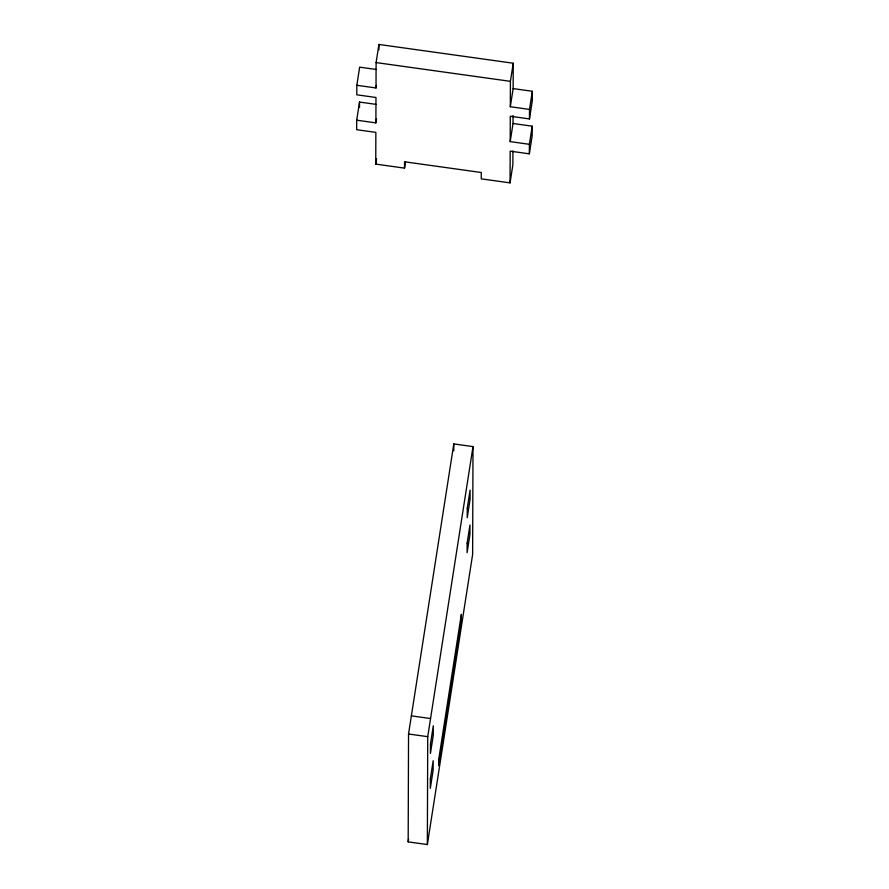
<?xml version="1.0" encoding="UTF-8"?>
<svg xmlns="http://www.w3.org/2000/svg" width="889" height="889" viewBox="0 0 889 889"><rect width="100%" height="100%" fill="white"/><g stroke="black" fill="none" stroke-linecap="round" stroke-linejoin="round"><path stroke-width="1.33" d="M375.98 104.357L359.534 102.057L356.7 120.182L356.667 129.705L375.858 132.383L375.747 164.109L404.528 168.132L405.54 161.665M376.103 69.453L359.656 67.153L356.822 85.277L356.789 94.801L375.98 97.479L375.891 122.871L356.7 120.182M359.512 107.491L359.534 102.057M356.822 85.277L376.014 87.967L376.103 62.574L378.925 44.45L513.231 63.219L513.142 88.6L510.319 106.724L529.5 109.414L529.466 118.926L510.286 116.248L510.197 141.629L529.377 144.307L529.344 153.83L510.164 151.152L510.053 182.878L481.271 178.856L481.293 172.51L404.551 161.787L404.528 168.132M378.914 49.795L378.925 44.45M408.173 841.872L408.54 733.992L453.812 443.922L473.004 446.6L472.626 554.492L427.353 844.55L408.173 841.872L408.596 839.138M427.353 844.55L427.731 736.67L473.004 446.6M453.79 450.845L453.812 443.922M510.319 106.724L510.408 81.344L513.231 63.219M512.931 150.952L512.875 164.754L510.053 182.878M510.197 141.629L513.02 123.504L513.053 115.481M513.02 123.504L532.211 126.182L532.178 135.706L529.344 153.83M513.142 88.6L532.333 91.278L532.3 100.801L529.466 118.926M376.014 87.967L376.414 85.377M375.891 122.871L376.492 118.982M375.747 164.109L376.558 158.931M529.5 109.414L532.333 91.278M529.377 144.307L532.211 126.182M376.103 62.574L510.408 81.344M411.374 715.856L430.565 718.545M408.54 733.992L427.731 736.67M430.354 778.831L430.32 788.343L433.143 770.218L433.176 760.695L430.354 778.831M430.476 743.926L430.443 753.439L433.265 735.314L433.299 725.791L430.476 743.926M438.722 759.339L438.699 765.685L461.324 620.655L461.347 614.31L438.722 759.339M467.136 543.146L467.103 552.669L469.925 534.545L469.959 525.021L467.136 543.146M467.258 508.252L467.225 517.765L470.048 499.64L470.081 490.117L467.258 508.252"/></g></svg>
